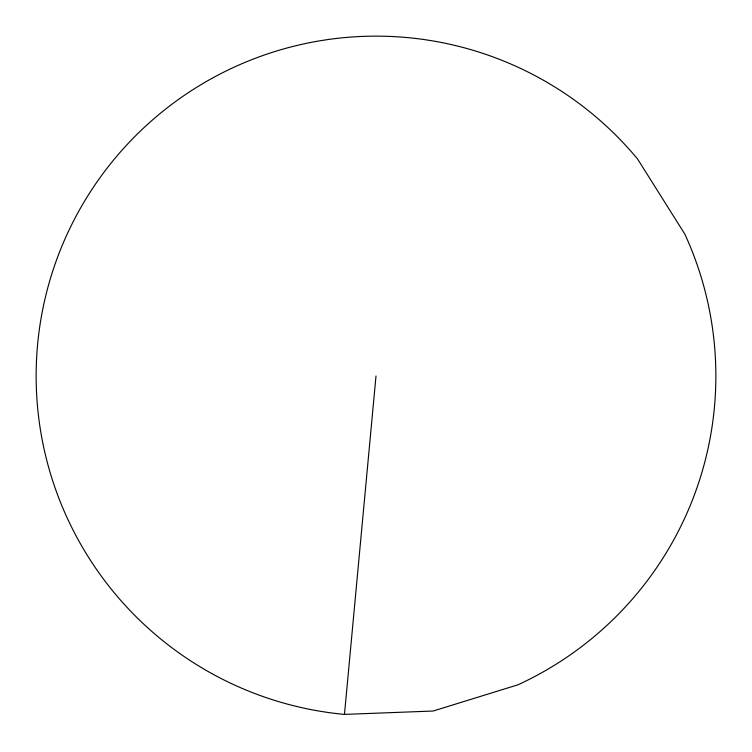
<?xml version="1.0" encoding="UTF-8"?>
<svg xmlns="http://www.w3.org/2000/svg" width="752" height="752" viewBox="0 0 752 752"><rect width="100%" height="100%" fill="white"/><g stroke="black" fill="none" stroke-linecap="round" stroke-linejoin="round"><path stroke-width="1.13" d="M344.472 714.4A339.866 339.866 0 0 1 75.426 217.375A339.866 339.866 0 0 1 637.574 159.01L684.828 234.107A339.866 339.866 0 0 1 517.893 684.828L433.133 711.025L344.472 714.4L376 376"/></g></svg>
